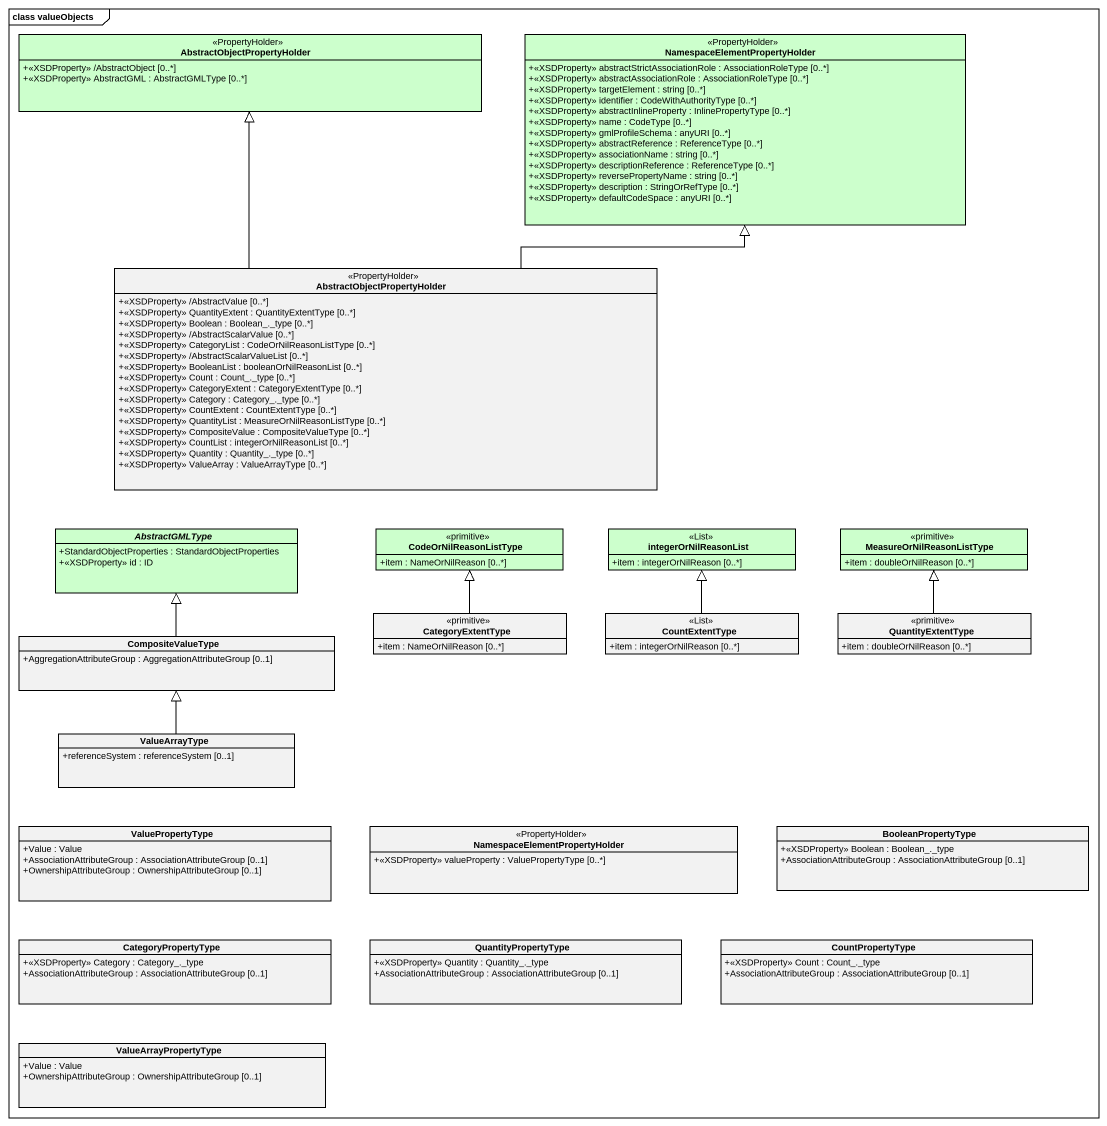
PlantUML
@startuml
mainframe class valueObjects
hide circle
hide empty members
skinparam classAttributeIconSize 0
class AbstractObjectPropertyHolder <<PropertyHolder>> #CCFFCC {
  +<<XSDProperty>> /AbstractObject [0..*]
  +<<XSDProperty>> AbstractGML : AbstractGMLType [0..*]
}
class "NamespaceElementPropertyHolder" as NamespaceElementPropertyHold <<PropertyHolder>> #CCFFCC {
  +<<XSDProperty>> abstractStrictAssociationRole : AssociationRoleType [0..*]
  +<<XSDProperty>> abstractAssociationRole : AssociationRoleType [0..*]
  +<<XSDProperty>> targetElement : string [0..*]
  +<<XSDProperty>> identifier : CodeWithAuthorityType [0..*]
  +<<XSDProperty>> abstractInlineProperty : InlinePropertyType [0..*]
  +<<XSDProperty>> name : CodeType [0..*]
  +<<XSDProperty>> gmlProfileSchema : anyURI [0..*]
  +<<XSDProperty>> abstractReference : ReferenceType [0..*]
  +<<XSDProperty>> associationName : string [0..*]
  +<<XSDProperty>> descriptionReference : ReferenceType [0..*]
  +<<XSDProperty>> reversePropertyName : string [0..*]
  +<<XSDProperty>> description : StringOrRefType [0..*]
  +<<XSDProperty>> defaultCodeSpace : anyURI [0..*]
}
class "AbstractObjectPropertyHolder" as AbstractObjectPropertyHolder_2 <<PropertyHolder>> {
  +<<XSDProperty>> /AbstractValue [0..*]
  +<<XSDProperty>> QuantityExtent : QuantityExtentType [0..*]
  +<<XSDProperty>> Boolean : Boolean_._type [0..*]
  +<<XSDProperty>> /AbstractScalarValue [0..*]
  +<<XSDProperty>> CategoryList : CodeOrNilReasonListType [0..*]
  +<<XSDProperty>> /AbstractScalarValueList [0..*]
  +<<XSDProperty>> BooleanList : booleanOrNilReasonList [0..*]
  +<<XSDProperty>> Count : Count_._type [0..*]
  +<<XSDProperty>> CategoryExtent : CategoryExtentType [0..*]
  +<<XSDProperty>> Category : Category_._type [0..*]
  +<<XSDProperty>> CountExtent : CountExtentType [0..*]
  +<<XSDProperty>> QuantityList : MeasureOrNilReasonListType [0..*]
  +<<XSDProperty>> CompositeValue : CompositeValueType [0..*]
  +<<XSDProperty>> CountList : integerOrNilReasonList [0..*]
  +<<XSDProperty>> Quantity : Quantity_._type [0..*]
  +<<XSDProperty>> ValueArray : ValueArrayType [0..*]
}
abstract class AbstractGMLType #CCFFCC {
  +StandardObjectProperties : StandardObjectProperties
  +<<XSDProperty>> id : ID
}
class CodeOrNilReasonListType <<primitive>> #CCFFCC {
  +item : NameOrNilReason [0..*]
}
class integerOrNilReasonList <<List>> #CCFFCC {
  +item : integerOrNilReason [0..*]
}
class MeasureOrNilReasonListType <<primitive>> #CCFFCC {
  +item : doubleOrNilReason [0..*]
}
class CompositeValueType {
  +AggregationAttributeGroup : AggregationAttributeGroup [0..1]
}
class CategoryExtentType <<primitive>> {
  +item : NameOrNilReason [0..*]
}
class CountExtentType <<List>> {
  +item : integerOrNilReason [0..*]
}
class QuantityExtentType <<primitive>> {
  +item : doubleOrNilReason [0..*]
}
class ValueArrayType {
  +referenceSystem : referenceSystem [0..1]
}
class ValuePropertyType {
  +Value : Value
  +AssociationAttributeGroup : AssociationAttributeGroup [0..1]
  +OwnershipAttributeGroup : OwnershipAttributeGroup [0..1]
}
class "NamespaceElementPropertyHolder" as NamespaceElementPropertyHold_2 <<PropertyHolder>> {
  +<<XSDProperty>> valueProperty : ValuePropertyType [0..*]
}
class BooleanPropertyType {
  +<<XSDProperty>> Boolean : Boolean_._type
  +AssociationAttributeGroup : AssociationAttributeGroup [0..1]
}
class CategoryPropertyType {
  +<<XSDProperty>> Category : Category_._type
  +AssociationAttributeGroup : AssociationAttributeGroup [0..1]
}
class QuantityPropertyType {
  +<<XSDProperty>> Quantity : Quantity_._type
  +AssociationAttributeGroup : AssociationAttributeGroup [0..1]
}
class CountPropertyType {
  +<<XSDProperty>> Count : Count_._type
  +AssociationAttributeGroup : AssociationAttributeGroup [0..1]
}
class ValueArrayPropertyType {
  +Value : Value
  +OwnershipAttributeGroup : OwnershipAttributeGroup [0..1]
}
AbstractObjectPropertyHolder_2 -up-|> AbstractObjectPropertyHolder
AbstractObjectPropertyHolder_2 -up-|> NamespaceElementPropertyHold
CompositeValueType -up-|> AbstractGMLType
CategoryExtentType -up-|> CodeOrNilReasonListType
CountExtentType -up-|> integerOrNilReasonList
QuantityExtentType -up-|> MeasureOrNilReasonListType
ValueArrayType -up-|> CompositeValueType
@enduml
